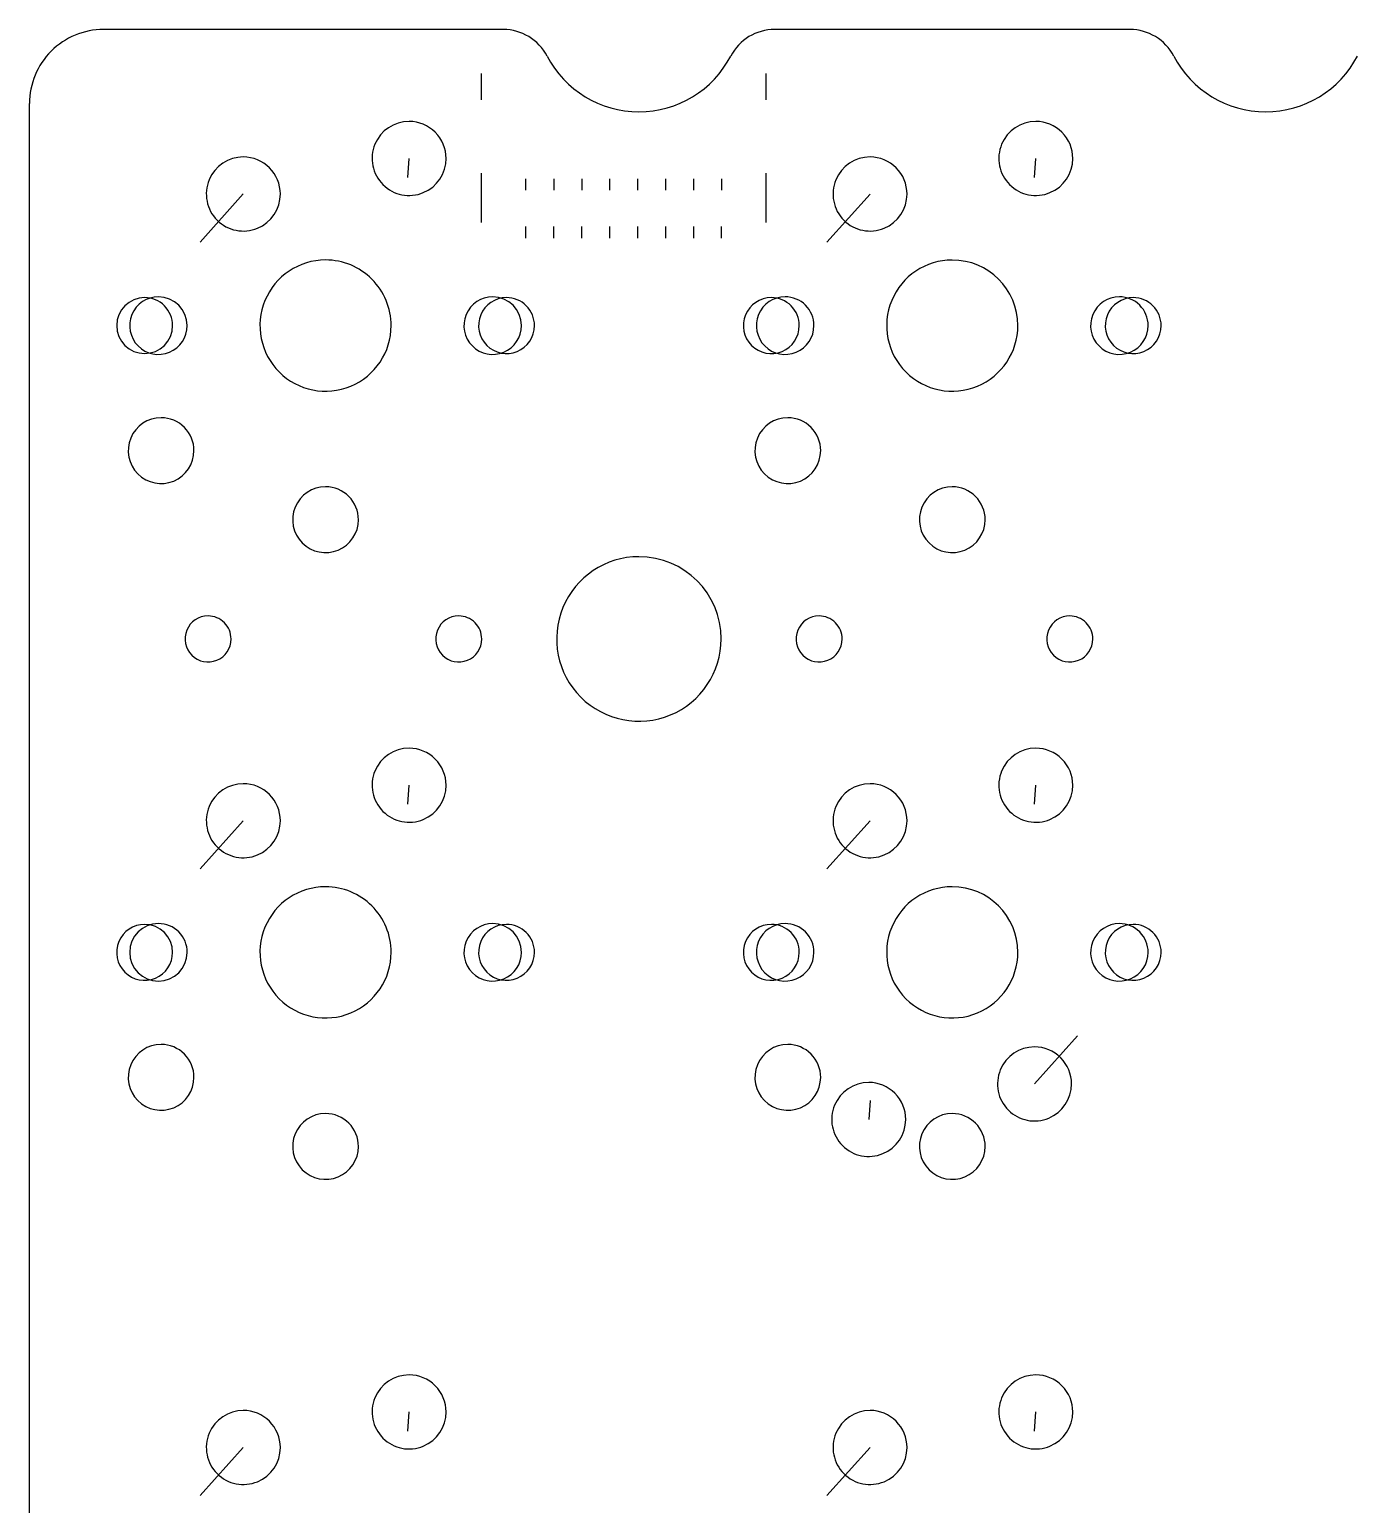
# Model space of a CAD drawing. Extents: x 2 to 288, y -137 to -43.
# Drawn here: x 2.75 to 43.12, y -87.54 to -42.71 of the extents above; entities that cross this region are included whole.
import ezdxf

# ---------------------------------------------------------------- set-up
doc = ezdxf.new("R2010")
doc.units = 0
doc.layers.get('0').update_dxf_attribs({"linetype": 'CONTINUOUS'})

msp = doc.modelspace()

# ---------------------------------------------------------------- linework, layer by layer
at = {"color": 7}
for points in [[(17.154986, -42.708601), (5.003107, -42.708601)], [(36.20496, -42.708601), (25.401186, -42.708601)], [(16.483092, -44.0481), (16.483092, -44.848099)], [(25.13308, -44.0481), (25.13308, -44.848099)], [(2.75311, -134.658479), (2.75311, -44.958598)], [(14.253063, -47.208595), (14.292605, -46.628564)], [(33.303102, -47.208649), (33.342644, -46.628618)], [(16.483092, -47.078096), (16.483092, -48.578094)], [(17.83309, -47.244595), (17.83309, -47.594595)], [(18.688089, -47.244595), (18.688089, -47.594595)], [(19.538088, -47.244595), (19.538088, -47.594595)], [(20.388087, -47.244595), (20.388087, -47.594595)], [(21.238086, -47.244595), (21.238086, -47.594595)], [(22.088085, -47.244595), (22.088085, -47.594595)], [(22.938083, -47.244595), (22.938083, -47.594595)], [(23.788082, -47.244595), (23.788082, -47.594595)], [(25.13308, -47.078096), (25.13308, -48.578094)], [(7.943071, -49.168593), (9.25306, -47.708587)], [(26.99311, -49.168647), (28.303098, -47.708641)], [(17.83309, -48.696593), (17.83309, -49.046593)], [(18.683089, -48.696593), (18.683089, -49.046593)], [(19.533088, -48.696593), (19.533088, -49.046593)], [(20.383087, -48.696593), (20.383087, -49.046593)], [(21.233086, -48.696593), (21.233086, -49.046593)], [(22.083085, -48.696593), (22.083085, -49.046593)], [(22.933083, -48.696593), (22.933083, -49.046593)], [(23.783082, -48.696593), (23.783082, -49.046593)], [(14.253111, -66.25864), (14.292653, -65.678609)], [(33.303102, -66.25864), (33.342644, -65.678609)], [(7.943119, -68.218637), (9.253108, -66.758631)], [(26.99311, -68.218637), (28.303098, -66.758631)], [(34.6131, -73.298631), (33.303112, -74.758637)], [(28.303108, -75.258628), (28.263566, -75.838659)], [(14.253111, -85.308631), (14.292653, -84.728599)], [(33.303102, -85.308631), (33.342644, -84.728599)], [(7.943119, -87.268628), (9.253108, -85.808622)], [(26.99311, -87.268628), (28.303098, -85.808622)]]:
    msp.add_lwpolyline(points, dxfattribs=at)
for points in [[(14.293063, -45.503598)], [(33.343102, -45.503652)], [(9.25307, -46.583596)], [(28.303108, -46.58365)], [(11.753066, -49.714692)], [(11.753066, -49.714692)], [(30.803105, -49.714746)], [(30.803105, -49.714746)], [(6.253074, -50.858591)], [(6.253074, -50.858591)], [(6.673073, -50.833591), (6.673073, -50.833591)], [(16.83306, -50.833591)], [(16.83306, -50.833591)], [(17.253059, -50.858591), (17.253059, -50.858591)], [(25.303112, -50.858645)], [(25.303112, -50.858645)], [(25.723112, -50.833645)], [(25.723112, -50.833645)], [(35.883098, -50.833645)], [(35.883098, -50.833645)], [(36.303098, -50.858645)], [(36.303098, -50.858645)], [(6.753073, -54.508586)], [(25.803112, -54.50864)], [(11.753066, -56.608583)], [(30.803105, -56.608637)], [(21.27811, -58.733642)], [(8.181241, -60.53364)], [(15.801231, -60.53364)], [(26.754988, -60.53364)], [(34.374978, -60.53364)], [(14.293111, -64.553642)], [(33.343102, -64.553642)], [(9.253118, -65.633641)], [(28.303108, -65.633641)], [(11.753114, -68.764737)], [(11.753114, -68.764737)], [(30.803105, -68.764737), (30.803105, -68.764737)], [(6.253122, -69.908635)], [(6.253122, -69.908635)], [(6.673121, -69.883635)], [(6.673121, -69.883635)], [(16.833108, -69.883635), (16.833108, -69.883635)], [(17.253107, -69.908635)], [(17.253107, -69.908635)], [(25.303112, -69.908635), (25.303112, -69.908635)], [(25.723112, -69.883635)], [(25.723112, -69.883635)], [(35.883098, -69.883635)], [(35.883098, -69.883635)], [(36.303098, -69.908635)], [(36.303098, -69.908635)], [(6.753121, -73.55863)], [(25.803112, -73.55863)], [(33.303102, -73.63363)], [(28.263108, -74.713629)], [(11.753114, -75.658627)], [(30.803105, -75.658627)], [(14.293111, -83.603633)], [(33.343102, -83.603633)], [(9.253118, -84.683631)], [(28.303108, -84.683631)]]:
    msp.add_lwpolyline(points, close=True, dxfattribs=at)
for points in [[(5.003107, -42.708601), (4.406371, -42.708601), (3.834075, -42.945654), (3.412119, -43.36761)], [(18.485046, -43.515037), (18.226578, -43.019404), (17.713964, -42.708599), (17.154985, -42.708601)], [(25.401186, -42.708633), (24.842219, -42.708631), (24.329616, -43.01943), (24.071153, -43.515052)], [(37.53502, -43.515037), (37.276552, -43.019404), (36.763938, -42.708599), (36.204959, -42.708601)], [(3.412119, -43.36761), (2.990163, -43.789567), (2.75311, -44.361862), (2.75311, -44.958598)], [(18.485018, -43.515052), (19.027764, -44.55589), (20.104238, -45.208598), (21.278085, -45.208598)], [(21.278085, -45.208598), (22.451933, -45.208598), (23.528406, -44.555891), (24.071153, -43.515052)], [(37.534993, -43.515051), (38.077739, -44.555889), (39.154212, -45.208597), (40.328059, -45.208597)], [(40.328059, -45.208597), (41.501906, -45.208597), (42.57838, -44.55589), (43.121127, -43.515052)], [(14.293063, -45.503598), (13.838044, -45.503598), (13.427828, -45.777695), (13.2537, -46.198078)], [(15.088557, -45.833102), (14.877579, -45.622124), (14.591431, -45.503598), (14.293063, -45.503598)], [(33.343102, -45.503652), (32.888082, -45.503652), (32.477867, -45.777749), (32.303738, -46.198132)], [(34.138596, -45.833156), (33.927617, -45.622178), (33.64147, -45.503652), (33.343102, -45.503652)], [(15.418061, -46.628596), (15.418061, -46.330228), (15.299535, -46.04408), (15.088557, -45.833102)], [(34.4681, -46.62865), (34.4681, -46.330282), (34.349574, -46.044134), (34.138596, -45.833156)], [(9.25307, -46.583596), (8.79805, -46.583596), (8.387835, -46.857693), (8.213707, -47.278076)], [(10.048564, -46.913101), (9.837586, -46.702123), (9.551438, -46.583596), (9.25307, -46.583596)], [(13.2537, -46.198078), (13.079571, -46.618461), (13.175822, -47.102343), (13.497569, -47.42409)], [(28.303108, -46.58365), (27.848089, -46.58365), (27.437874, -46.857747), (27.263745, -47.27813)], [(29.098602, -46.913155), (28.887624, -46.702177), (28.601476, -46.58365), (28.303108, -46.58365)], [(32.303738, -46.198132), (32.12961, -46.618515), (32.22586, -47.102397), (32.547607, -47.424144)], [(10.378068, -47.708595), (10.378068, -47.410227), (10.259542, -47.124079), (10.048564, -46.913101)], [(14.723581, -47.667959), (15.143964, -47.493831), (15.418061, -47.083616), (15.418061, -46.628596)], [(29.428107, -47.708649), (29.428107, -47.410281), (29.30958, -47.124133), (29.098602, -46.913155)], [(33.77362, -47.668013), (34.194003, -47.493885), (34.4681, -47.08367), (34.4681, -46.62865)], [(8.213707, -47.278076), (8.039578, -47.69846), (8.135828, -48.182342), (8.457576, -48.504089)], [(13.497569, -47.42409), (13.819316, -47.745838), (14.303198, -47.842088), (14.723581, -47.667959)], [(27.263745, -47.27813), (27.089617, -47.698514), (27.185867, -48.182396), (27.507614, -48.504143)], [(32.547607, -47.424144), (32.869355, -47.745892), (33.353237, -47.842142), (33.77362, -47.668013)], [(9.683588, -48.747958), (10.103971, -48.573829), (10.378068, -48.163614), (10.378068, -47.708595)], [(28.733627, -48.748012), (29.15401, -48.573883), (29.428107, -48.163668), (29.428107, -47.708649)], [(8.457576, -48.504089), (8.779323, -48.825836), (9.263205, -48.922086), (9.683588, -48.747958)], [(27.507614, -48.504143), (27.829361, -48.82589), (28.313243, -48.92214), (28.733627, -48.748012)], [(11.753066, -49.714692), (10.94661, -49.714692), (10.219563, -50.20049), (9.910945, -50.945558)], [(11.753066, -49.714692), (10.94661, -49.714692), (10.219563, -50.20049), (9.910945, -50.945558)], [(13.162965, -50.298691), (12.789036, -49.924763), (12.281881, -49.714692), (11.753066, -49.714692)], [(13.162965, -50.298691), (12.789036, -49.924763), (12.281881, -49.714692), (11.753066, -49.714692)], [(30.803105, -49.714746), (29.996649, -49.714746), (29.269601, -50.200544), (28.960984, -50.945612)], [(30.803105, -49.714746), (29.996649, -49.714746), (29.269601, -50.200544), (28.960984, -50.945612)], [(32.797002, -51.708643), (32.797002, -50.607444), (31.904304, -49.714746), (30.803105, -49.714746)], [(32.797002, -51.708643), (32.797002, -50.607444), (31.904304, -49.714746), (30.803105, -49.714746)], [(13.746964, -51.708589), (13.746964, -51.179775), (13.536893, -50.672619), (13.162965, -50.298691)], [(13.746964, -51.708589), (13.746964, -51.179775), (13.536893, -50.672619), (13.162965, -50.298691)], [(6.253074, -50.858591), (5.783632, -50.858591), (5.403075, -51.239148), (5.403075, -51.708589)], [(6.253074, -50.858591), (5.783632, -50.858591), (5.403075, -51.239148), (5.403075, -51.708589)], [(6.673073, -50.833591), (6.319169, -50.833591), (6.000113, -51.046777), (5.86468, -51.373742)], [(6.673073, -50.833591), (6.319169, -50.833591), (6.000113, -51.046777), (5.86468, -51.373742)], [(6.854114, -51.107549), (6.694708, -50.948144), (6.478507, -50.858591), (6.253074, -50.858591)], [(6.854114, -51.107549), (6.694708, -50.948144), (6.478507, -50.858591), (6.253074, -50.858591)], [(7.548072, -51.708589), (7.548072, -51.225341), (7.156322, -50.833591), (6.673073, -50.833591)], [(7.548072, -51.708589), (7.548072, -51.225341), (7.156322, -50.833591), (6.673073, -50.833591)], [(7.103073, -51.708589), (7.103073, -51.483156), (7.013519, -51.266955), (6.854114, -51.107549)], [(7.103073, -51.708589), (7.103073, -51.483156), (7.013519, -51.266955), (6.854114, -51.107549)], [(9.910945, -50.945558), (9.602328, -51.690626), (9.772917, -52.548237), (10.343168, -53.118488)], [(9.910945, -50.945558), (9.602328, -51.690626), (9.772917, -52.548237), (10.343168, -53.118488)], [(16.83306, -50.833591), (16.479156, -50.833591), (16.160099, -51.046777), (16.024666, -51.373742)], [(16.83306, -50.833591), (16.479156, -50.833591), (16.160099, -51.046777), (16.024666, -51.373742)], [(17.253059, -50.858591), (16.909267, -50.858591), (16.599326, -51.065686), (16.467762, -51.383309)], [(17.253059, -50.858591), (16.909267, -50.858591), (16.599326, -51.065686), (16.467762, -51.383309)], [(17.708058, -51.708589), (17.708058, -51.225341), (17.316308, -50.833591), (16.83306, -50.833591)], [(17.708058, -51.708589), (17.708058, -51.225341), (17.316308, -50.833591), (16.83306, -50.833591)], [(17.854099, -51.107549), (17.694693, -50.948144), (17.478493, -50.858591), (17.253059, -50.858591)], [(17.854099, -51.107549), (17.694693, -50.948144), (17.478493, -50.858591), (17.253059, -50.858591)], [(18.103058, -51.708589), (18.103058, -51.483156), (18.013505, -51.266955), (17.854099, -51.107549)], [(18.103058, -51.708589), (18.103058, -51.483156), (18.013505, -51.266955), (17.854099, -51.107549)], [(25.303112, -50.858645), (24.95932, -50.858645), (24.649379, -51.06574), (24.517816, -51.383363)], [(25.303112, -50.858645), (24.95932, -50.858645), (24.649379, -51.06574), (24.517816, -51.383363)], [(25.723112, -50.833645), (25.369208, -50.833645), (25.050151, -51.046831), (24.914718, -51.373796)], [(25.723112, -50.833645), (25.369208, -50.833645), (25.050151, -51.046831), (24.914718, -51.373796)], [(25.904152, -51.107603), (25.744746, -50.948198), (25.528546, -50.858645), (25.303112, -50.858645)], [(25.904152, -51.107603), (25.744746, -50.948198), (25.528546, -50.858645), (25.303112, -50.858645)], [(26.341829, -51.089926), (26.177735, -50.925832), (25.955176, -50.833645), (25.723112, -50.833645)], [(26.341829, -51.089926), (26.177735, -50.925832), (25.955176, -50.833645), (25.723112, -50.833645)], [(26.153111, -51.708643), (26.153111, -51.48321), (26.063558, -51.267009), (25.904152, -51.107603)], [(26.153111, -51.708643), (26.153111, -51.48321), (26.063558, -51.267009), (25.904152, -51.107603)], [(26.598111, -51.708643), (26.598111, -51.476579), (26.505923, -51.25402), (26.341829, -51.089926)], [(26.598111, -51.708643), (26.598111, -51.476579), (26.505923, -51.25402), (26.341829, -51.089926)], [(28.960984, -50.945612), (28.652367, -51.69068), (28.822956, -52.548291), (29.393207, -53.118542)], [(28.960984, -50.945612), (28.652367, -51.69068), (28.822956, -52.548291), (29.393207, -53.118542)], [(35.883098, -50.833645), (35.529194, -50.833645), (35.210138, -51.046831), (35.074705, -51.373796)], [(35.883098, -50.833645), (35.529194, -50.833645), (35.210138, -51.046831), (35.074705, -51.373796)], [(36.303098, -50.858645), (35.959305, -50.858645), (35.649365, -51.06574), (35.517801, -51.383363)], [(36.303098, -50.858645), (35.959305, -50.858645), (35.649365, -51.06574), (35.517801, -51.383363)], [(36.501816, -51.089926), (36.337722, -50.925832), (36.115162, -50.833645), (35.883098, -50.833645)], [(36.501816, -51.089926), (36.337722, -50.925832), (36.115162, -50.833645), (35.883098, -50.833645)], [(36.904138, -51.107603), (36.744732, -50.948198), (36.528531, -50.858645), (36.303098, -50.858645)], [(36.904138, -51.107603), (36.744732, -50.948198), (36.528531, -50.858645), (36.303098, -50.858645)], [(36.758097, -51.708643), (36.758097, -51.476579), (36.66591, -51.25402), (36.501816, -51.089926)], [(36.758097, -51.708643), (36.758097, -51.476579), (36.66591, -51.25402), (36.501816, -51.089926)], [(37.153096, -51.708643), (37.153096, -51.48321), (37.063543, -51.267009), (36.904138, -51.107603)], [(37.153096, -51.708643), (37.153096, -51.48321), (37.063543, -51.267009), (36.904138, -51.107603)], [(5.86468, -51.373742), (5.729246, -51.700707), (5.804108, -52.077059), (6.054355, -52.327307)], [(5.86468, -51.373742), (5.729246, -51.700707), (5.804108, -52.077059), (6.054355, -52.327307)], [(16.024666, -51.373742), (15.889233, -51.700707), (15.964094, -52.077059), (16.214342, -52.327307)], [(16.024666, -51.373742), (15.889233, -51.700707), (15.964094, -52.077059), (16.214342, -52.327307)], [(16.467762, -51.383309), (16.336199, -51.700932), (16.408921, -52.066531), (16.652019, -52.309629)], [(16.467762, -51.383309), (16.336199, -51.700932), (16.408921, -52.066531), (16.652019, -52.309629)], [(24.517816, -51.383363), (24.386252, -51.700986), (24.458974, -52.066585), (24.702072, -52.309683)], [(24.517816, -51.383363), (24.386252, -51.700986), (24.458974, -52.066585), (24.702072, -52.309683)], [(24.914718, -51.373796), (24.779285, -51.700761), (24.854146, -52.077113), (25.104394, -52.327361)], [(24.914718, -51.373796), (24.779285, -51.700761), (24.854146, -52.077113), (25.104394, -52.327361)], [(35.074705, -51.373796), (34.939271, -51.700761), (35.014133, -52.077113), (35.264381, -52.327361)], [(35.074705, -51.373796), (34.939271, -51.700761), (35.014133, -52.077113), (35.264381, -52.327361)], [(35.517801, -51.383363), (35.386237, -51.700986), (35.45896, -52.066585), (35.702058, -52.309683)], [(35.517801, -51.383363), (35.386237, -51.700986), (35.45896, -52.066585), (35.702058, -52.309683)], [(5.403075, -51.708589), (5.403075, -52.178031), (5.783632, -52.558588), (6.253074, -52.558588)], [(5.403075, -51.708589), (5.403075, -52.178031), (5.783632, -52.558588), (6.253074, -52.558588)], [(6.253074, -52.558588), (6.722515, -52.558588), (7.103073, -52.178031), (7.103073, -51.708589)], [(6.253074, -52.558588), (6.722515, -52.558588), (7.103073, -52.178031), (7.103073, -51.708589)], [(7.007921, -52.516983), (7.334885, -52.38155), (7.548072, -52.062493), (7.548072, -51.708589)], [(7.007921, -52.516983), (7.334885, -52.38155), (7.548072, -52.062493), (7.548072, -51.708589)], [(12.516098, -53.55071), (13.261166, -53.242093), (13.746964, -52.515046), (13.746964, -51.708589)], [(12.516098, -53.55071), (13.261166, -53.242093), (13.746964, -52.515046), (13.746964, -51.708589)], [(17.167907, -52.516983), (17.494872, -52.38155), (17.708058, -52.062493), (17.708058, -51.708589)], [(17.167907, -52.516983), (17.494872, -52.38155), (17.708058, -52.062493), (17.708058, -51.708589)], [(17.578339, -52.493886), (17.895962, -52.362322), (18.103058, -52.052382), (18.103058, -51.708589)], [(17.578339, -52.493886), (17.895962, -52.362322), (18.103058, -52.052382), (18.103058, -51.708589)], [(25.628393, -52.49394), (25.946016, -52.362376), (26.153111, -52.052436), (26.153111, -51.708643)], [(25.628393, -52.49394), (25.946016, -52.362376), (26.153111, -52.052436), (26.153111, -51.708643)], [(26.057959, -52.517037), (26.384924, -52.381604), (26.598111, -52.062547), (26.598111, -51.708643)], [(26.057959, -52.517037), (26.384924, -52.381604), (26.598111, -52.062547), (26.598111, -51.708643)], [(31.566136, -53.550764), (32.311205, -53.242147), (32.797002, -52.5151), (32.797002, -51.708643)], [(31.566136, -53.550764), (32.311205, -53.242147), (32.797002, -52.5151), (32.797002, -51.708643)], [(36.217946, -52.517037), (36.54491, -52.381604), (36.758097, -52.062547), (36.758097, -51.708643)], [(36.217946, -52.517037), (36.54491, -52.381604), (36.758097, -52.062547), (36.758097, -51.708643)], [(36.628378, -52.49394), (36.946001, -52.362376), (37.153096, -52.052436), (37.153096, -51.708643)], [(36.628378, -52.49394), (36.946001, -52.362376), (37.153096, -52.052436), (37.153096, -51.708643)], [(6.054355, -52.327307), (6.304603, -52.577555), (6.680956, -52.652416), (7.007921, -52.516983)], [(6.054355, -52.327307), (6.304603, -52.577555), (6.680956, -52.652416), (7.007921, -52.516983)], [(16.214342, -52.327307), (16.46459, -52.577555), (16.840942, -52.652416), (17.167907, -52.516983)], [(16.214342, -52.327307), (16.46459, -52.577555), (16.840942, -52.652416), (17.167907, -52.516983)], [(16.652019, -52.309629), (16.895117, -52.552727), (17.260717, -52.62545), (17.578339, -52.493886)], [(16.652019, -52.309629), (16.895117, -52.552727), (17.260717, -52.62545), (17.578339, -52.493886)], [(24.702072, -52.309683), (24.94517, -52.552781), (25.31077, -52.625504), (25.628393, -52.49394)], [(24.702072, -52.309683), (24.94517, -52.552781), (25.31077, -52.625504), (25.628393, -52.49394)], [(25.104394, -52.327361), (25.354642, -52.577609), (25.730995, -52.65247), (26.057959, -52.517037)], [(25.104394, -52.327361), (25.354642, -52.577609), (25.730995, -52.65247), (26.057959, -52.517037)], [(35.264381, -52.327361), (35.514628, -52.577609), (35.890981, -52.65247), (36.217946, -52.517037)], [(35.264381, -52.327361), (35.514628, -52.577609), (35.890981, -52.65247), (36.217946, -52.517037)], [(35.702058, -52.309683), (35.945156, -52.552781), (36.310755, -52.625504), (36.628378, -52.49394)], [(35.702058, -52.309683), (35.945156, -52.552781), (36.310755, -52.625504), (36.628378, -52.49394)], [(10.343168, -53.118488), (10.913419, -53.688738), (11.771029, -53.859328), (12.516098, -53.55071)], [(10.343168, -53.118488), (10.913419, -53.688738), (11.771029, -53.859328), (12.516098, -53.55071)], [(29.393207, -53.118542), (29.963457, -53.688792), (30.821068, -53.859382), (31.566136, -53.550764)], [(29.393207, -53.118542), (29.963457, -53.688792), (30.821068, -53.859382), (31.566136, -53.550764)], [(6.753073, -54.508586), (6.348611, -54.508586), (5.983975, -54.752228), (5.829195, -55.125901)], [(7.460179, -54.801479), (7.272643, -54.613942), (7.018289, -54.508586), (6.753073, -54.508586)], [(25.803112, -54.50864), (25.39865, -54.50864), (25.034014, -54.752282), (24.879233, -55.125955)], [(26.510217, -54.801533), (26.322681, -54.613996), (26.068328, -54.50864), (25.803112, -54.50864)], [(5.829195, -55.125901), (5.674414, -55.499575), (5.75997, -55.929693), (6.045967, -56.21569)], [(7.753072, -55.508584), (7.753072, -55.243368), (7.647715, -54.989015), (7.460179, -54.801479)], [(24.879233, -55.125955), (24.724452, -55.499629), (24.810008, -55.929747), (25.096006, -56.215744)], [(26.80311, -55.508638), (26.80311, -55.243422), (26.697754, -54.989069), (26.510217, -54.801533)], [(7.135756, -56.432463), (7.50943, -56.277682), (7.753072, -55.913046), (7.753072, -55.508584)], [(26.185794, -56.432517), (26.559468, -56.277736), (26.80311, -55.9131), (26.80311, -55.508638)], [(6.045967, -56.21569), (6.331965, -56.501688), (6.762082, -56.587243), (7.135756, -56.432463)], [(25.096006, -56.215744), (25.382003, -56.501742), (25.812121, -56.587297), (26.185794, -56.432517)], [(11.753066, -56.608583), (11.348605, -56.608583), (10.983969, -56.852225), (10.829188, -57.225899)], [(12.460172, -56.901476), (12.272636, -56.71394), (12.018282, -56.608583), (11.753066, -56.608583)], [(12.753065, -57.608582), (12.753065, -57.343365), (12.647708, -57.089012), (12.460172, -56.901476)], [(30.803105, -56.608637), (30.398643, -56.608637), (30.034007, -56.852279), (29.879227, -57.225953)], [(31.510211, -56.90153), (31.322675, -56.713994), (31.068321, -56.608637), (30.803105, -56.608637)], [(31.803104, -57.608636), (31.803104, -57.343419), (31.697747, -57.089066), (31.510211, -56.90153)], [(10.829188, -57.225899), (10.674407, -57.599573), (10.759963, -58.02969), (11.04596, -58.315687)], [(29.879227, -57.225953), (29.724446, -57.599627), (29.810001, -58.029744), (30.095999, -58.315741)], [(12.135749, -58.53246), (12.509423, -58.377679), (12.753065, -58.013043), (12.753065, -57.608582)], [(31.185788, -58.532514), (31.559462, -58.377733), (31.803104, -58.013097), (31.803104, -57.608636)], [(11.04596, -58.315687), (11.331958, -58.601685), (11.762075, -58.687241), (12.135749, -58.53246)], [(30.095999, -58.315741), (30.381997, -58.601739), (30.812114, -58.687295), (31.185788, -58.532514)], [(21.27811, -58.733642), (20.266955, -58.733642), (19.355366, -59.342747), (18.968414, -60.276931)], [(23.778106, -61.233639), (23.778106, -59.852929), (22.65882, -58.733642), (21.27811, -58.733642)], [(18.968414, -60.276931), (18.581462, -61.211116), (18.795351, -62.286409), (19.510345, -63.001403)], [(7.534526, -60.965761), (7.42618, -61.227332), (7.486069, -61.528414), (7.686267, -61.728613)], [(8.181241, -60.53364), (7.898118, -60.53364), (7.642873, -60.704189), (7.534526, -60.965761)], [(8.676215, -60.738665), (8.54494, -60.607389), (8.366892, -60.53364), (8.181241, -60.53364)], [(8.88124, -61.233639), (8.88124, -61.047987), (8.80749, -60.86994), (8.676215, -60.738665)], [(15.154516, -60.965761), (15.04617, -61.227332), (15.106059, -61.528414), (15.306257, -61.728613)], [(15.801231, -60.53364), (15.518108, -60.53364), (15.262863, -60.704189), (15.154516, -60.965761)], [(16.296205, -60.738665), (16.16493, -60.607389), (15.986882, -60.53364), (15.801231, -60.53364)], [(16.50123, -61.233639), (16.50123, -61.047987), (16.42748, -60.86994), (16.296205, -60.738665)], [(26.108273, -60.965761), (25.999927, -61.227332), (26.059816, -61.528414), (26.260014, -61.728613)], [(26.754988, -60.53364), (26.471865, -60.53364), (26.21662, -60.704189), (26.108273, -60.965761)], [(27.249962, -60.738665), (27.118687, -60.607389), (26.94064, -60.53364), (26.754988, -60.53364)], [(27.454987, -61.233639), (27.454987, -61.047987), (27.381238, -60.86994), (27.249962, -60.738665)], [(33.728263, -60.965761), (33.619917, -61.227332), (33.679806, -61.528414), (33.880004, -61.728613)], [(34.374978, -60.53364), (34.091855, -60.53364), (33.83661, -60.704189), (33.728263, -60.965761)], [(34.869952, -60.738665), (34.738677, -60.607389), (34.560629, -60.53364), (34.374978, -60.53364)], [(35.074977, -61.233639), (35.074977, -61.047987), (35.001228, -60.86994), (34.869952, -60.738665)], [(8.449119, -61.880354), (8.710691, -61.772007), (8.88124, -61.516762), (8.88124, -61.233639)], [(16.069109, -61.880354), (16.330681, -61.772007), (16.50123, -61.516762), (16.50123, -61.233639)], [(22.234817, -63.543334), (23.169002, -63.156382), (23.778106, -62.244793), (23.778106, -61.233639)], [(27.022866, -61.880354), (27.284438, -61.772007), (27.454987, -61.516762), (27.454987, -61.233639)], [(34.642856, -61.880354), (34.904428, -61.772007), (35.074977, -61.516762), (35.074977, -61.233639)], [(7.686267, -61.728613), (7.886465, -61.928811), (8.187547, -61.9887), (8.449119, -61.880354)], [(15.306257, -61.728613), (15.506455, -61.928811), (15.807537, -61.9887), (16.069109, -61.880354)], [(26.260014, -61.728613), (26.460213, -61.928811), (26.761295, -61.9887), (27.022866, -61.880354)], [(33.880004, -61.728613), (34.080202, -61.928811), (34.381284, -61.9887), (34.642856, -61.880354)], [(19.510345, -63.001403), (20.225339, -63.716397), (21.300632, -63.930286), (22.234817, -63.543334)], [(14.293111, -64.553642), (13.838092, -64.553642), (13.427876, -64.827739), (13.253748, -65.248122)], [(15.088605, -64.883147), (14.877627, -64.672169), (14.591479, -64.553642), (14.293111, -64.553642)], [(33.343102, -64.553642), (32.888082, -64.553642), (32.477867, -64.827739), (32.303738, -65.248122)], [(34.138596, -64.883147), (33.927617, -64.672169), (33.64147, -64.553642), (33.343102, -64.553642)], [(15.418109, -65.678641), (15.418109, -65.380273), (15.299583, -65.094125), (15.088605, -64.883147)], [(34.4681, -65.678641), (34.4681, -65.380273), (34.349574, -65.094125), (34.138596, -64.883147)], [(13.253748, -65.248122), (13.079619, -65.668506), (13.17587, -66.152388), (13.497617, -66.474135)], [(32.303738, -65.248122), (32.12961, -65.668506), (32.22586, -66.152388), (32.547607, -66.474135)], [(9.253118, -65.633641), (8.798098, -65.633641), (8.387883, -65.907738), (8.213755, -66.328121)], [(10.048612, -65.963145), (9.837634, -65.752167), (9.551486, -65.633641), (9.253118, -65.633641)], [(14.723629, -66.718004), (15.144012, -66.543875), (15.418109, -66.13366), (15.418109, -65.678641)], [(28.303108, -65.633641), (27.848089, -65.633641), (27.437874, -65.907738), (27.263745, -66.328121)], [(29.098602, -65.963145), (28.887624, -65.752167), (28.601476, -65.633641), (28.303108, -65.633641)], [(33.77362, -66.718004), (34.194003, -66.543875), (34.4681, -66.13366), (34.4681, -65.678641)], [(8.213755, -66.328121), (8.039626, -66.748504), (8.135876, -67.232386), (8.457624, -67.554133)], [(10.378116, -66.758639), (10.378116, -66.460271), (10.25959, -66.174123), (10.048612, -65.963145)], [(27.263745, -66.328121), (27.089617, -66.748504), (27.185867, -67.232386), (27.507614, -67.554133)], [(29.428107, -66.758639), (29.428107, -66.460271), (29.30958, -66.174123), (29.098602, -65.963145)], [(9.683636, -67.798002), (10.104019, -67.623874), (10.378116, -67.213659), (10.378116, -66.758639)], [(13.497617, -66.474135), (13.819364, -66.795882), (14.303246, -66.892132), (14.723629, -66.718004)], [(28.733627, -67.798002), (29.15401, -67.623874), (29.428107, -67.213659), (29.428107, -66.758639)], [(32.547607, -66.474135), (32.869355, -66.795882), (33.353237, -66.892132), (33.77362, -66.718004)], [(8.457624, -67.554133), (8.779371, -67.875881), (9.263253, -67.972131), (9.683636, -67.798002)], [(27.507614, -67.554133), (27.829361, -67.875881), (28.313243, -67.972131), (28.733627, -67.798002)], [(11.753114, -68.764737), (10.946658, -68.764737), (10.219611, -69.250534), (9.910993, -69.995603)], [(11.753114, -68.764737), (10.946658, -68.764737), (10.219611, -69.250534), (9.910993, -69.995603)], [(13.163013, -69.348736), (12.789084, -68.974807), (12.281929, -68.764737), (11.753114, -68.764737)], [(13.163013, -69.348736), (12.789084, -68.974807), (12.281929, -68.764737), (11.753114, -68.764737)], [(30.803105, -68.764737), (29.996649, -68.764737), (29.269601, -69.250534), (28.960984, -69.995603)], [(30.803105, -68.764737), (29.996649, -68.764737), (29.269601, -69.250534), (28.960984, -69.995603)], [(32.797002, -70.758634), (32.797002, -69.657435), (31.904304, -68.764737), (30.803105, -68.764737)], [(32.797002, -70.758634), (32.797002, -69.657435), (31.904304, -68.764737), (30.803105, -68.764737)], [(13.747012, -70.758634), (13.747012, -70.22982), (13.536941, -69.722664), (13.163013, -69.348736)], [(13.747012, -70.758634), (13.747012, -70.22982), (13.536941, -69.722664), (13.163013, -69.348736)], [(6.253122, -69.908635), (5.909329, -69.908635), (5.599389, -70.115731), (5.467825, -70.433354)], [(6.253122, -69.908635), (5.909329, -69.908635), (5.599389, -70.115731), (5.467825, -70.433354)], [(6.673121, -69.883635), (6.189873, -69.883635), (5.798122, -70.275385), (5.798122, -70.758634)], [(6.673121, -69.883635), (6.189873, -69.883635), (5.798122, -70.275385), (5.798122, -70.758634)], [(7.103121, -70.758634), (7.103121, -70.289193), (6.722563, -69.908635), (6.253122, -69.908635)], [(7.103121, -70.758634), (7.103121, -70.289193), (6.722563, -69.908635), (6.253122, -69.908635)], [(7.291839, -70.139916), (7.127745, -69.975822), (6.905185, -69.883635), (6.673121, -69.883635)], [(7.291839, -70.139916), (7.127745, -69.975822), (6.905185, -69.883635), (6.673121, -69.883635)], [(16.833108, -69.883635), (16.479204, -69.883635), (16.160147, -70.096822), (16.024714, -70.423786)], [(16.833108, -69.883635), (16.479204, -69.883635), (16.160147, -70.096822), (16.024714, -70.423786)], [(17.253107, -69.908635), (16.909315, -69.908635), (16.599374, -70.115731), (16.46781, -70.433354)], [(17.253107, -69.908635), (16.909315, -69.908635), (16.599374, -70.115731), (16.46781, -70.433354)], [(17.708106, -70.758634), (17.708106, -70.275385), (17.316356, -69.883635), (16.833108, -69.883635)], [(17.708106, -70.758634), (17.708106, -70.275385), (17.316356, -69.883635), (16.833108, -69.883635)], [(17.854147, -70.157594), (17.694741, -69.998188), (17.478541, -69.908635), (17.253107, -69.908635)], [(17.854147, -70.157594), (17.694741, -69.998188), (17.478541, -69.908635), (17.253107, -69.908635)], [(25.303112, -69.908635), (24.95932, -69.908635), (24.649379, -70.115731), (24.517816, -70.433354)], [(25.303112, -69.908635), (24.95932, -69.908635), (24.649379, -70.115731), (24.517816, -70.433354)], [(25.723112, -69.883635), (25.369208, -69.883635), (25.050151, -70.096822), (24.914718, -70.423786)], [(25.723112, -69.883635), (25.369208, -69.883635), (25.050151, -70.096822), (24.914718, -70.423786)], [(25.904152, -70.157594), (25.744746, -69.998188), (25.528546, -69.908635), (25.303112, -69.908635)], [(25.904152, -70.157594), (25.744746, -69.998188), (25.528546, -69.908635), (25.303112, -69.908635)], [(26.341829, -70.139916), (26.177735, -69.975822), (25.955176, -69.883635), (25.723112, -69.883635)], [(26.341829, -70.139916), (26.177735, -69.975822), (25.955176, -69.883635), (25.723112, -69.883635)], [(35.883098, -69.883635), (35.529194, -69.883635), (35.210138, -70.096822), (35.074705, -70.423786)], [(35.883098, -69.883635), (35.529194, -69.883635), (35.210138, -70.096822), (35.074705, -70.423786)], [(36.303098, -69.908635), (35.959305, -69.908635), (35.649365, -70.115731), (35.517801, -70.433354)], [(36.303098, -69.908635), (35.959305, -69.908635), (35.649365, -70.115731), (35.517801, -70.433354)], [(36.501816, -70.139916), (36.337722, -69.975822), (36.115162, -69.883635), (35.883098, -69.883635)], [(36.501816, -70.139916), (36.337722, -69.975822), (36.115162, -69.883635), (35.883098, -69.883635)], [(36.904138, -70.157594), (36.744732, -69.998188), (36.528531, -69.908635), (36.303098, -69.908635)], [(36.904138, -70.157594), (36.744732, -69.998188), (36.528531, -69.908635), (36.303098, -69.908635)], [(7.54812, -70.758634), (7.54812, -70.52657), (7.455933, -70.304011), (7.291839, -70.139916)], [(7.54812, -70.758634), (7.54812, -70.52657), (7.455933, -70.304011), (7.291839, -70.139916)], [(9.910993, -69.995603), (9.602376, -70.740671), (9.772965, -71.598282), (10.343216, -72.168532)], [(9.910993, -69.995603), (9.602376, -70.740671), (9.772965, -71.598282), (10.343216, -72.168532)], [(18.103106, -70.758634), (18.103106, -70.5332), (18.013553, -70.317), (17.854147, -70.157594)], [(18.103106, -70.758634), (18.103106, -70.5332), (18.013553, -70.317), (17.854147, -70.157594)], [(26.153111, -70.758634), (26.153111, -70.5332), (26.063558, -70.317), (25.904152, -70.157594)], [(26.153111, -70.758634), (26.153111, -70.5332), (26.063558, -70.317), (25.904152, -70.157594)], [(26.598111, -70.758634), (26.598111, -70.52657), (26.505923, -70.304011), (26.341829, -70.139916)], [(26.598111, -70.758634), (26.598111, -70.52657), (26.505923, -70.304011), (26.341829, -70.139916)], [(28.960984, -69.995603), (28.652367, -70.740671), (28.822956, -71.598282), (29.393207, -72.168532)], [(28.960984, -69.995603), (28.652367, -70.740671), (28.822956, -71.598282), (29.393207, -72.168532)], [(36.758097, -70.758634), (36.758097, -70.52657), (36.66591, -70.304011), (36.501816, -70.139916)], [(36.758097, -70.758634), (36.758097, -70.52657), (36.66591, -70.304011), (36.501816, -70.139916)], [(37.153096, -70.758634), (37.153096, -70.5332), (37.063543, -70.317), (36.904138, -70.157594)], [(37.153096, -70.758634), (37.153096, -70.5332), (37.063543, -70.317), (36.904138, -70.157594)], [(5.467825, -70.433354), (5.336261, -70.750976), (5.408984, -71.116576), (5.652082, -71.359674)], [(5.467825, -70.433354), (5.336261, -70.750976), (5.408984, -71.116576), (5.652082, -71.359674)], [(5.798122, -70.758634), (5.798122, -71.241883), (6.189873, -71.633633), (6.673121, -71.633633)], [(5.798122, -70.758634), (5.798122, -71.241883), (6.189873, -71.633633), (6.673121, -71.633633)], [(6.578402, -71.543931), (6.896025, -71.412367), (7.103121, -71.102426), (7.103121, -70.758634)], [(6.578402, -71.543931), (6.896025, -71.412367), (7.103121, -71.102426), (7.103121, -70.758634)], [(6.673121, -71.633633), (7.15637, -71.633633), (7.54812, -71.241883), (7.54812, -70.758634)], [(6.673121, -71.633633), (7.15637, -71.633633), (7.54812, -71.241883), (7.54812, -70.758634)], [(12.516146, -72.600755), (13.261214, -72.292138), (13.747012, -71.56509), (13.747012, -70.758634)], [(12.516146, -72.600755), (13.261214, -72.292138), (13.747012, -71.56509), (13.747012, -70.758634)], [(16.024714, -70.423786), (15.889281, -70.750751), (15.964142, -71.127104), (16.21439, -71.377352)], [(16.024714, -70.423786), (15.889281, -70.750751), (15.964142, -71.127104), (16.21439, -71.377352)], [(16.46781, -70.433354), (16.336247, -70.750976), (16.408969, -71.116576), (16.652067, -71.359674)], [(16.46781, -70.433354), (16.336247, -70.750976), (16.408969, -71.116576), (16.652067, -71.359674)], [(17.167955, -71.567028), (17.49492, -71.431594), (17.708106, -71.112538), (17.708106, -70.758634)], [(17.167955, -71.567028), (17.49492, -71.431594), (17.708106, -71.112538), (17.708106, -70.758634)], [(17.578387, -71.543931), (17.89601, -71.412367), (18.103106, -71.102426), (18.103106, -70.758634)], [(17.578387, -71.543931), (17.89601, -71.412367), (18.103106, -71.102426), (18.103106, -70.758634)], [(24.517816, -70.433354), (24.386252, -70.750976), (24.458974, -71.116576), (24.702072, -71.359674)], [(24.517816, -70.433354), (24.386252, -70.750976), (24.458974, -71.116576), (24.702072, -71.359674)], [(24.914718, -70.423786), (24.779285, -70.750751), (24.854146, -71.127104), (25.104394, -71.377352)], [(24.914718, -70.423786), (24.779285, -70.750751), (24.854146, -71.127104), (25.104394, -71.377352)], [(25.628393, -71.543931), (25.946016, -71.412367), (26.153111, -71.102426), (26.153111, -70.758634)], [(25.628393, -71.543931), (25.946016, -71.412367), (26.153111, -71.102426), (26.153111, -70.758634)], [(26.057959, -71.567028), (26.384924, -71.431594), (26.598111, -71.112538), (26.598111, -70.758634)], [(26.057959, -71.567028), (26.384924, -71.431594), (26.598111, -71.112538), (26.598111, -70.758634)], [(31.566136, -72.600755), (32.311205, -72.292138), (32.797002, -71.56509), (32.797002, -70.758634)], [(31.566136, -72.600755), (32.311205, -72.292138), (32.797002, -71.56509), (32.797002, -70.758634)], [(35.074705, -70.423786), (34.939271, -70.750751), (35.014133, -71.127104), (35.264381, -71.377352)], [(35.074705, -70.423786), (34.939271, -70.750751), (35.014133, -71.127104), (35.264381, -71.377352)], [(35.517801, -70.433354), (35.386237, -70.750976), (35.45896, -71.116576), (35.702058, -71.359674)], [(35.517801, -70.433354), (35.386237, -70.750976), (35.45896, -71.116576), (35.702058, -71.359674)], [(36.217946, -71.567028), (36.54491, -71.431594), (36.758097, -71.112538), (36.758097, -70.758634)], [(36.217946, -71.567028), (36.54491, -71.431594), (36.758097, -71.112538), (36.758097, -70.758634)], [(36.628378, -71.543931), (36.946001, -71.412367), (37.153096, -71.102426), (37.153096, -70.758634)], [(36.628378, -71.543931), (36.946001, -71.412367), (37.153096, -71.102426), (37.153096, -70.758634)], [(5.652082, -71.359674), (5.89518, -71.602772), (6.260779, -71.675494), (6.578402, -71.543931)], [(5.652082, -71.359674), (5.89518, -71.602772), (6.260779, -71.675494), (6.578402, -71.543931)], [(16.21439, -71.377352), (16.464638, -71.6276), (16.84099, -71.702461), (17.167955, -71.567028)], [(16.21439, -71.377352), (16.464638, -71.6276), (16.84099, -71.702461), (17.167955, -71.567028)], [(16.652067, -71.359674), (16.895165, -71.602772), (17.260765, -71.675494), (17.578387, -71.543931)], [(16.652067, -71.359674), (16.895165, -71.602772), (17.260765, -71.675494), (17.578387, -71.543931)], [(24.702072, -71.359674), (24.94517, -71.602772), (25.31077, -71.675494), (25.628393, -71.543931)], [(24.702072, -71.359674), (24.94517, -71.602772), (25.31077, -71.675494), (25.628393, -71.543931)], [(25.104394, -71.377352), (25.354642, -71.6276), (25.730995, -71.702461), (26.057959, -71.567028)], [(25.104394, -71.377352), (25.354642, -71.6276), (25.730995, -71.702461), (26.057959, -71.567028)], [(35.264381, -71.377352), (35.514628, -71.6276), (35.890981, -71.702461), (36.217946, -71.567028)], [(35.264381, -71.377352), (35.514628, -71.6276), (35.890981, -71.702461), (36.217946, -71.567028)], [(35.702058, -71.359674), (35.945156, -71.602772), (36.310755, -71.675494), (36.628378, -71.543931)], [(35.702058, -71.359674), (35.945156, -71.602772), (36.310755, -71.675494), (36.628378, -71.543931)], [(10.343216, -72.168532), (10.913467, -72.738783), (11.771077, -72.909372), (12.516146, -72.600755)], [(10.343216, -72.168532), (10.913467, -72.738783), (11.771077, -72.909372), (12.516146, -72.600755)], [(29.393207, -72.168532), (29.963457, -72.738783), (30.821068, -72.909372), (31.566136, -72.600755)], [(29.393207, -72.168532), (29.963457, -72.738783), (30.821068, -72.909372), (31.566136, -72.600755)], [(6.753121, -73.55863), (6.348659, -73.55863), (5.984023, -73.802272), (5.829243, -74.175946)], [(7.460227, -73.851523), (7.272691, -73.663987), (7.018337, -73.55863), (6.753121, -73.55863)], [(7.75312, -74.558629), (7.75312, -74.293413), (7.647763, -74.039059), (7.460227, -73.851523)], [(25.803112, -73.55863), (25.39865, -73.55863), (25.034014, -73.802272), (24.879233, -74.175946)], [(26.510217, -73.851523), (26.322681, -73.663987), (26.068328, -73.55863), (25.803112, -73.55863)], [(26.80311, -74.558629), (26.80311, -74.293413), (26.697754, -74.039059), (26.510217, -73.851523)], [(33.303102, -73.63363), (32.848082, -73.63363), (32.437867, -73.907727), (32.263738, -74.32811)], [(34.098596, -73.963135), (33.887617, -73.752156), (33.60147, -73.63363), (33.303102, -73.63363)], [(34.4281, -74.758629), (34.4281, -74.460261), (34.309574, -74.174113), (34.098596, -73.963135)], [(5.829243, -74.175946), (5.674462, -74.54962), (5.760018, -74.979737), (6.046015, -75.265735)], [(24.879233, -74.175946), (24.724452, -74.54962), (24.810008, -74.979737), (25.096006, -75.265735)], [(32.263738, -74.32811), (32.08961, -74.748494), (32.18586, -75.232375), (32.507608, -75.554123)], [(7.135804, -75.482507), (7.509478, -75.327726), (7.75312, -74.963091), (7.75312, -74.558629)], [(26.185794, -75.482507), (26.559468, -75.327726), (26.80311, -74.963091), (26.80311, -74.558629)], [(28.263108, -74.713629), (27.808089, -74.713629), (27.397874, -74.987726), (27.223745, -75.408109)], [(29.058602, -75.043133), (28.847624, -74.832155), (28.561476, -74.713629), (28.263108, -74.713629)], [(33.73362, -75.797992), (34.154003, -75.623863), (34.4281, -75.213648), (34.4281, -74.758629)], [(6.046015, -75.265735), (6.332013, -75.551732), (6.76213, -75.637288), (7.135804, -75.482507)], [(25.096006, -75.265735), (25.382003, -75.551732), (25.812121, -75.637288), (26.185794, -75.482507)], [(29.388107, -75.838627), (29.388107, -75.540259), (29.269581, -75.254111), (29.058602, -75.043133)], [(11.753114, -75.658627), (11.348653, -75.658627), (10.984017, -75.902269), (10.829236, -76.275943)], [(12.46022, -75.95152), (12.272684, -75.763984), (12.01833, -75.658627), (11.753114, -75.658627)], [(27.223745, -75.408109), (27.049617, -75.828492), (27.145867, -76.312374), (27.467614, -76.634121)], [(30.803105, -75.658627), (30.398643, -75.658627), (30.034007, -75.902269), (29.879227, -76.275943)], [(31.510211, -75.95152), (31.322675, -75.763984), (31.068321, -75.658627), (30.803105, -75.658627)], [(32.507608, -75.554123), (32.829355, -75.87587), (33.313237, -75.97212), (33.73362, -75.797992)], [(12.753113, -76.658626), (12.753113, -76.39341), (12.647756, -76.139056), (12.46022, -75.95152)], [(28.693627, -76.87799), (29.11401, -76.703862), (29.388107, -76.293647), (29.388107, -75.838627)], [(31.803104, -76.658626), (31.803104, -76.39341), (31.697747, -76.139056), (31.510211, -75.95152)], [(10.829236, -76.275943), (10.674455, -76.649617), (10.760011, -77.079734), (11.046008, -77.365732)], [(12.135797, -77.582504), (12.509471, -77.427724), (12.753113, -77.063088), (12.753113, -76.658626)], [(27.467614, -76.634121), (27.789362, -76.955869), (28.273243, -77.052119), (28.693627, -76.87799)], [(29.879227, -76.275943), (29.724446, -76.649617), (29.810001, -77.079734), (30.095999, -77.365732)], [(31.185788, -77.582504), (31.559462, -77.427724), (31.803104, -77.063088), (31.803104, -76.658626)], [(11.046008, -77.365732), (11.332006, -77.65173), (11.762123, -77.737285), (12.135797, -77.582504)], [(30.095999, -77.365732), (30.381997, -77.65173), (30.812114, -77.737285), (31.185788, -77.582504)], [(14.293111, -83.603633), (13.838092, -83.603633), (13.427876, -83.87773), (13.253748, -84.298113)], [(15.088605, -83.933137), (14.877627, -83.722159), (14.591479, -83.603633), (14.293111, -83.603633)], [(33.343102, -83.603633), (32.888082, -83.603633), (32.477867, -83.87773), (32.303738, -84.298113)], [(34.138596, -83.933137), (33.927617, -83.722159), (33.64147, -83.603633), (33.343102, -83.603633)], [(15.418109, -84.728631), (15.418109, -84.430263), (15.299583, -84.144115), (15.088605, -83.933137)], [(34.4681, -84.728631), (34.4681, -84.430263), (34.349574, -84.144115), (34.138596, -83.933137)], [(9.253118, -84.683631), (8.798098, -84.683631), (8.387883, -84.957729), (8.213755, -85.378112)], [(10.048612, -85.013136), (9.837634, -84.802158), (9.551486, -84.683631), (9.253118, -84.683631)], [(13.253748, -84.298113), (13.079619, -84.718496), (13.17587, -85.202378), (13.497617, -85.524125)], [(14.723629, -85.767994), (15.144012, -85.593866), (15.418109, -85.183651), (15.418109, -84.728631)], [(28.303108, -84.683631), (27.848089, -84.683631), (27.437874, -84.957729), (27.263745, -85.378112)], [(29.098602, -85.013136), (28.887624, -84.802158), (28.601476, -84.683631), (28.303108, -84.683631)], [(32.303738, -84.298113), (32.12961, -84.718496), (32.22586, -85.202378), (32.547607, -85.524125)], [(33.77362, -85.767994), (34.194003, -85.593866), (34.4681, -85.183651), (34.4681, -84.728631)], [(10.378116, -85.80863), (10.378116, -85.510262), (10.25959, -85.224114), (10.048612, -85.013136)], [(29.428107, -85.80863), (29.428107, -85.510262), (29.30958, -85.224114), (29.098602, -85.013136)], [(8.213755, -85.378112), (8.039626, -85.798495), (8.135876, -86.282377), (8.457624, -86.604124)], [(13.497617, -85.524125), (13.819364, -85.845873), (14.303246, -85.942123), (14.723629, -85.767994)], [(27.263745, -85.378112), (27.089617, -85.798495), (27.185867, -86.282377), (27.507614, -86.604124)], [(32.547607, -85.524125), (32.869355, -85.845873), (33.353237, -85.942123), (33.77362, -85.767994)], [(9.683636, -86.847993), (10.104019, -86.673865), (10.378116, -86.263649), (10.378116, -85.80863)], [(28.733627, -86.847993), (29.15401, -86.673865), (29.428107, -86.263649), (29.428107, -85.80863)], [(8.457624, -86.604124), (8.779371, -86.925871), (9.263253, -87.022121), (9.683636, -86.847993)], [(27.507614, -86.604124), (27.829361, -86.925871), (28.313243, -87.022121), (28.733627, -86.847993)]]:
    msp.add_open_spline(points, degree=3, dxfattribs=at)

doc.saveas('drawing.dxf')
